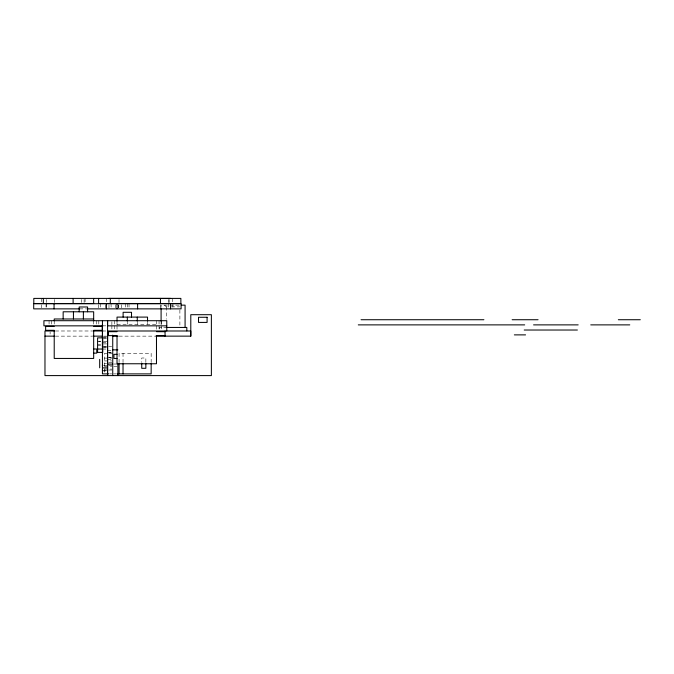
<?xml version="1.0" encoding="UTF-8"?>
<svg xmlns="http://www.w3.org/2000/svg" width="674" height="674" viewBox="0 0 674 674"><rect width="100%" height="100%" fill="white"/><g stroke="black" fill="none" stroke-linecap="round" stroke-linejoin="round"><path stroke-width="0.51" stroke-dasharray="3.37 2.53" d="M179.124 305.145L161.094 305.145L161.094 307.176M164.557 305.145L166.284 306.864L169.688 306.864M171.331 306.864L179.663 306.864M79.574 308.869L85.851 308.869M117.023 324.304L156.478 324.304M102.44 325.845L106.559 325.845M167.093 327.446L159.367 327.446L159.367 329.165M55.361 330.993L92.018 330.993M102.44 330.993L106.559 330.993M55.344 336.141L92.018 336.141M103.408 336.141L106.543 336.141M119.012 336.141L154.86 336.141M103.467 337.042L107.587 337.042M102.44 337.859L106.559 337.859M103.467 338.761L106.559 338.761M98.615 341.213L100.679 341.213M97.587 341.314L100.679 341.314M103.467 341.33L107.587 341.33M102.44 342.493L106.559 342.493M103.467 343.909L106.559 343.909M97.587 344.658L100.679 344.658M97.587 345.585L100.679 345.585M108.615 346.436L111.707 346.436M103.467 346.478L107.587 346.478M102.44 346.95L106.559 346.95M103.467 347.337L106.559 347.337M102.44 349.056L106.559 349.056M107.587 350.295L111.707 350.295M107.587 352.443L111.707 352.443M112.735 353.294L104.504 353.294L104.504 366.563M107.587 357.582L111.707 357.582M104.504 358.105L111.707 358.105M107.587 359.731L111.707 359.731M104.504 360.927L111.707 360.927M108.615 362.3L112.735 362.3M104.504 363.589L106.559 363.589M113.763 364.019L117.883 364.019M103.467 365.308L107.587 365.308M108.615 365.738L112.735 365.738M104.504 366.252L111.707 366.252M113.763 366.589L117.883 366.589M104.504 369.082L111.707 369.082M108.615 370.026L112.735 370.026M103.467 370.456L107.587 370.456M102.44 370.911L106.559 370.911M109.643 373.885L111.707 373.885M113.552 373.885L116.316 373.885M179.891 309.947L179.891 326.418M172.915 303.721L172.915 307.833M172.746 298.405L172.746 302.516M169.174 299.433L169.174 302.516M168.677 303.721L168.677 307.833M168.542 299.433L168.542 302.516M166.284 306.864L166.284 319.215M161.625 320.706L161.625 324.817M161.625 325.845L161.625 328.937M161.094 321.363L161.094 327.446M160.505 304.749L160.505 307.833M159.056 320.706L159.056 324.817M159.056 325.845L159.056 328.937M156.478 320.706L156.478 324.817M156.478 325.845L156.478 331.684M151.161 362.561L151.161 353.294L119.079 353.294L119.079 362.561M147.539 322.248L147.539 324.304M145.854 362.123L145.854 358.004L141.734 358.004L141.734 362.123M137.26 322.248L137.26 324.304M129.029 303.721L129.029 307.833M127.571 303.721L127.571 307.833M127.319 322.248L127.319 324.304M125.49 303.721L125.6 307.833M123.03 353.294L123.03 362.561M121.295 304.749L121.295 307.833M119.02 299.433L119.02 302.516M118.776 304.749L118.776 307.833M118.582 304.749L118.582 307.833M117.023 321.734L117.023 324.817M117.023 325.845L117.023 331.684M115.347 304.749L115.347 307.833M114.454 320.706L114.454 324.817M114.454 325.845L114.454 328.937M111.876 321.734L111.876 324.817M111.876 325.845L111.876 328.937M111.042 303.721L111.151 307.833M108.977 304.749L108.977 307.833M106.728 298.405L106.728 302.516M105.262 304.749L105.262 307.833M104.504 368.737L104.504 372.503M100.367 303.721L100.367 307.833M98.817 320.706L98.817 324.817M98.421 304.749L98.421 307.833M96.247 320.706L96.247 324.817M93.669 320.706L93.669 324.817M85.093 298.405L85.093 302.516M84.115 299.433L84.115 302.516M81.664 299.433L81.664 302.516M54.333 299.433L54.333 302.516M54.215 320.706L54.215 324.817M51.645 320.706L51.645 324.817M50.12 332.029L50.12 334.085M49.067 320.706L49.067 324.817M46.616 299.433L46.616 302.516M46.523 303.721L46.523 307.833M46.059 303.721L46.059 307.833M41.518 298.405L41.518 302.516M41.426 304.749L41.426 307.833M111.446 357.245A2.57 2.57 0 0 1 108.876 357.245M108.876 352.78A2.57 2.57 0 0 1 111.446 352.78"/><path stroke-width="1.01" d="M102.44 320.706L102.44 373.885L108.615 373.885M107.587 373.885L107.587 320.706L107.587 325.845L166.773 325.845M155.635 336.141L190.793 336.141L190.793 314.699L211.375 314.699L211.375 375.595L44.973 375.595L44.973 330.993L54.367 330.993M170.648 298.405L108.834 298.405M181.331 305.145L185.08 305.145L185.08 327.446M79.574 308.869L33.7 308.869L33.7 303.721L181.087 303.721L181.087 308.869L86.904 308.869M93.669 318.987L54.215 318.987L54.215 320.832M361.053 319.729L483.898 319.729M512.139 319.729L538.071 319.729M618.344 319.729L640.3 319.729M358.282 324.876L524.684 324.876M533.572 324.876L578.174 324.876M590.744 324.876L629.769 324.876M102.861 325.845L43.92 325.845L43.92 320.706L166.773 320.706L166.773 330.993M54.215 326.368L45.638 326.368L45.638 330.311L54.215 330.311L54.215 358.442L93.669 358.442L93.669 330.311L102.246 330.311L102.246 326.368L93.669 326.368M166.225 327.446L186.816 327.446L186.816 330.875M524.212 330.024L577.391 330.024M92.978 330.993L102.861 330.993M117.023 331.684L108.447 331.684L108.447 335.627L117.023 335.627L117.023 363.758L156.478 363.758L156.478 335.627L165.054 335.627M156.478 331.684L165.054 331.684M514.346 334.877L525.56 334.877M44.973 336.141L54.367 336.141M92.961 336.141L102.372 336.141M112.735 336.141L118.001 336.141M93.669 349.014L96.761 349.014L96.761 353.134L93.669 353.134M97.587 349.039L102.734 349.039M112.735 349.865L117.883 349.865M117.023 354.33L113.931 354.33L113.931 358.45L117.023 358.45M107.587 364.103L112.735 364.103M102.44 367.878L107.587 367.878M117.234 373.885L151.161 373.885L151.161 363.589M190.793 336.141L190.793 330.993L107.587 330.993L107.587 375.595M170.547 303.721L170.547 308.869M165.054 330.993L165.054 336.141M161.094 308.187L161.094 321.363M160.454 298.405L160.454 303.544M147.539 321.22L147.539 317.1L117.023 317.1L117.023 321.22M145.854 363.151L145.854 368.299L141.734 368.299L141.734 363.151M137.606 303.721L137.606 308.869M137.26 317.1L137.26 321.22M131.523 317.1L131.523 312.298L123.115 312.298L123.115 317.1M127.319 317.1L127.319 321.22M123.03 363.589L123.03 373.885M119.079 363.589L119.079 373.885M117.883 363.244L117.883 375.595M117.023 303.721L117.023 308.869M112.735 335.138L112.735 375.595M110.3 298.405L110.3 303.544M106.408 303.721L106.408 308.869M102.44 324.817L102.44 326.882M102.44 330.993L102.44 337.859M102.44 342.493L102.44 346.95M102.44 365.308L102.44 366.058M102.44 369.697L102.44 370.456M99.693 359.385L99.693 367.793M98.606 298.405L98.606 303.544L180.868 303.544L180.868 298.405L33.801 298.405L33.801 303.544L93.644 303.544L93.644 298.405M93.669 320.832L93.669 311.784L63.154 311.784L63.154 318.987M87.578 311.784L87.578 306.982L79.178 306.982L79.178 311.784M83.382 311.784L83.382 318.987M73.441 311.784L73.441 318.987M73.112 298.405L73.112 303.544M54.055 303.721L54.055 308.869M43.33 298.405L43.33 303.544M207.087 317.269L198.51 317.269L198.51 322.416L207.087 322.416L207.087 317.269M102.734 337.859L97.587 337.859L97.587 352.392L102.734 352.392L102.734 337.859"/></g></svg>
